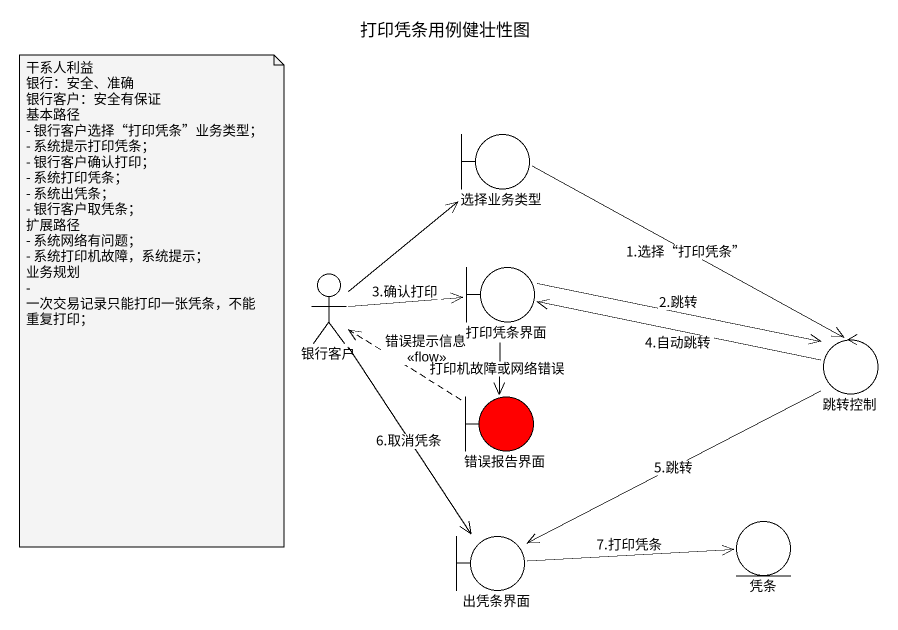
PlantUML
@startuml
title 打印凭条用例健壮性图
boundary 选择业务类型
actor 银行客户
boundary 打印凭条界面
control 跳转控制
boundary 错误报告界面 #FF0000
boundary 出凭条界面
entity 凭条
选择业务类型 -right-> 跳转控制 : 1.选择“打印凭条”
银行客户 -up-> 选择业务类型
银行客户 -right-> 打印凭条界面 : 3.确认打印
银行客户 --> 出凭条界面 : 6.取消凭条
打印凭条界面 -right-> 跳转控制 : 2.跳转
打印凭条界面 --> 错误报告界面 : 打印机故障或网络错误
跳转控制 -left-> 打印凭条界面 : 4.自动跳转
跳转控制 -left-> 出凭条界面 : 5.跳转
错误报告界面 .left.> 银行客户 : 错误提示信息\n<<flow>>
出凭条界面 -right-> 凭条 : 7.打印凭条
note as N1
  干系人利益
  银行：安全、准确
  银行客户：安全有保证
  基本路径
  - 银行客户选择“打印凭条”业务类型；
  - 系统提示打印凭条；
  - 银行客户确认打印；
  - 系统打印凭条；
  - 系统出凭条；
  - 银行客户取凭条；
  扩展路径
  - 系统网络有问题；
  - 系统打印机故障，系统提示；
  业务规划
  - 一次交易记录只能打印一张凭条，不能重复打印；
end note
@enduml
